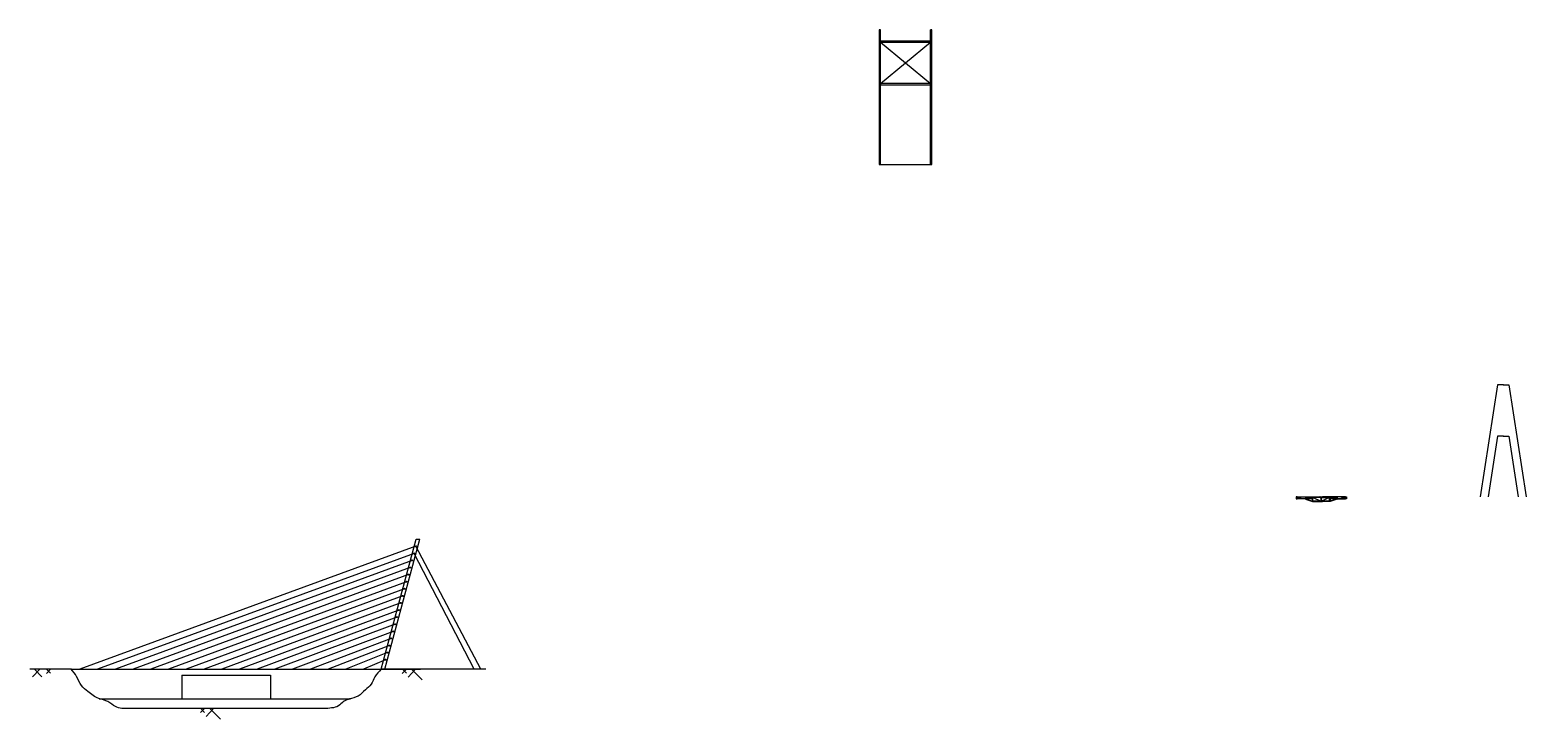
# Model space of a CAD drawing. Header units: feet. Extents: x 10 to 620286, y 10 to 604827.
# Drawn here: x 589899 to 620286, y 590826 to 604827 of the extents above; entities outside this region: 1.
import ezdxf

# ---------------------------------------------------------------- set-up
doc = ezdxf.new("R2010")
doc.units = ezdxf.units.FT
doc.header["$MEASUREMENT"] = 0
pattern_1 = [(45, (0, 0), (-0.088388347648, 0.088388347648), [])]
pattern_2 = [(45, (48, -1e-10), (-0.088388347648, 0.088388347648), [])]

msp = doc.modelspace()

# ---------------------------------------------------------------- hatches: boundary and pattern name
h = msp.add_hatch()
h.set_pattern_fill('ANSI31', color=256)
h.set_pattern_definition(pattern_1)
h.paths.add_polyline_path([(615952, 595326), (615947, 595326), (615947, 595261), (615952, 595261)])
h = msp.add_hatch()
h.set_pattern_fill('ANSI31', color=256)
h.set_pattern_definition(pattern_2)
h.paths.add_polyline_path([(616303, 595261), (616307, 595261), (616307, 595326), (616303, 595326)])
h = msp.add_hatch()
h.set_pattern_fill('ANSI31', color=256)
h.set_pattern_definition(pattern_1)
h.paths.add_polyline_path([(615971, 595250), (615971, 595244), (616122, 595244), (616122, 595250)])
h = msp.add_hatch()
h.set_pattern_fill('ANSI31', color=256)
h.set_pattern_definition(pattern_2)
h.paths.add_polyline_path([(616133, 595250), (616133, 595244), (616283, 595244), (616283, 595250)])

# ---------------------------------------------------------------- linework, layer by layer
for p, q in [((607172, 604827), (607148, 604827)), ((607148, 604827), (607148, 602091)), ((607172, 602091), (607172, 604827)), ((608192, 602091), (608192, 604827)), ((608216, 604827), (608192, 604827)), ((608216, 602091), (608216, 604827)), ((607172, 604609), (607172, 604585)), ((608192, 604599), (607172, 604599)), ((607172, 604599), (607172, 604575)), ((607172, 602091), (607172, 604587)), ((607172, 604575), (608192, 604575)), ((607172, 604575), (608192, 603735)), ((607172, 603736), (608192, 604575)), ((608192, 604598), (608192, 604610)), ((608192, 604598), (608192, 604610)), ((608192, 604587), (608192, 604599)), ((608192, 603735), (607172, 603736)), ((607172, 603736), (607172, 603712)), ((607172, 603712), (608192, 603712)), ((608192, 603723), (608192, 603735)), ((608192, 602091), (608192, 603723)), ((607148, 602091), (607172, 602091)), ((607172, 602091), (608192, 602091)), ((608192, 602091), (608216, 602091)), ((619705, 597618), (619357, 595338)), ((619825, 597618), (619705, 597618)), ((619818, 597618), (619938, 597618)), ((619938, 597618), (620286, 595338)), ((619705, 596571), (619517, 595338)), ((619825, 596571), (619705, 596571)), ((619818, 596571), (619938, 596571)), ((619938, 596571), (620126, 595338)), ((615635, 595338), (615617, 595338)), ((615617, 595338), (615617, 595302)), ((615635, 595338), (615617, 595338)), ((615617, 595302), (615635, 595302)), ((615635, 595338), (616103, 595338)), ((615635, 595338), (615803, 595338)), ((615635, 595338), (615693, 595338)), ((615635, 595338), (615659, 595338)), ((615803, 595291), (615635, 595302)), ((615947, 595302), (615635, 595302)), ((615659, 595338), (616091, 595338)), ((615803, 595338), (615803, 595291)), ((616103, 595326), (615803, 595326)), ((615803, 595298), (615947, 595252)), ((615803, 595291), (615947, 595244)), ((615947, 595244), (615947, 595338)), ((615958, 595326), (616122, 595255)), ((615958, 595261), (615958, 595326)), ((616091, 595326), (616091, 595338)), ((616103, 595338), (616095, 595338)), ((616103, 595338), (616103, 595338)), ((616103, 595338), (616115, 595338)), ((616103, 595326), (616115, 595326)), ((616115, 595338), (616139, 595338)), ((616115, 595338), (616115, 595326)), ((616115, 595326), (616139, 595326)), ((616115, 595326), (616139, 595326)), ((616122, 595244), (616122, 595326)), ((616127, 595326), (616127, 595244)), ((616127, 595326), (616127, 595244)), ((616297, 595326), (616133, 595255)), ((616133, 595244), (616133, 595326)), ((616139, 595338), (616151, 595338)), ((616139, 595326), (616139, 595338)), ((616139, 595326), (616151, 595326)), ((616619, 595338), (616151, 595338)), ((616151, 595338), (616160, 595338)), ((616151, 595338), (616151, 595338)), ((616151, 595326), (616451, 595326)), ((616163, 595326), (616163, 595338)), ((616595, 595338), (616163, 595338)), ((616297, 595261), (616297, 595326)), ((616307, 595244), (616307, 595338)), ((616619, 595302), (616307, 595302)), ((616451, 595298), (616307, 595252)), ((616451, 595291), (616307, 595244)), ((616619, 595338), (616451, 595338)), ((616451, 595338), (616451, 595291)), ((616451, 595291), (616619, 595302)), ((616619, 595338), (616562, 595338)), ((616571, 595338), (616589, 595338)), ((616619, 595338), (616595, 595338)), ((616619, 595338), (616637, 595338)), ((616637, 595302), (616619, 595302)), ((616637, 595338), (616637, 595302)), ((615947, 595244), (615947, 595261)), ((615947, 595261), (615958, 595261)), ((615947, 595244), (615947, 595245)), ((615947, 595244), (615971, 595244)), ((615958, 595261), (615971, 595255)), ((615971, 595244), (615971, 595255)), ((616091, 595244), (616103, 595244)), ((616103, 595244), (616103, 595244)), ((616103, 595244), (616115, 595244)), ((616103, 595244), (616151, 595244)), ((616151, 595244), (616151, 595244)), ((616163, 595244), (616151, 595244)), ((616297, 595261), (616283, 595255)), ((616283, 595244), (616283, 595255)), ((616307, 595244), (616283, 595244)), ((616307, 595261), (616297, 595261)), ((616307, 595244), (616307, 595261)), ((616307, 595244), (616307, 595245)), ((597035, 591840), (597744, 594483)), ((597107, 591840), (597816, 594483)), ((597744, 594483), (597816, 594483)), ((597740, 594337), (590915, 591840)), ((597702, 594193), (591275, 591840)), ((598919, 591840), (597702, 594193)), ((599054, 591840), (597740, 594337)), ((597663, 594049), (591635, 591840)), ((597625, 593905), (591995, 591840)), ((597586, 593761), (592355, 591840)), ((597547, 593617), (592715, 591840)), ((597509, 593473), (593075, 591840)), ((597470, 593329), (593435, 591840)), ((597432, 593185), (593795, 591840)), ((597393, 593041), (594155, 591840)), ((597354, 592897), (594515, 591840)), ((597316, 592753), (594875, 591840)), ((597277, 592609), (595235, 591840)), ((597239, 592465), (595595, 591840)), ((597200, 592321), (595955, 591840)), ((597162, 592177), (596315, 591840)), ((597123, 592033), (596675, 591840)), ((590735, 591840), (589899, 591840)), ((590101, 591840), (589950, 591688)), ((589991, 591840), (590144, 591686)), ((590317, 591840), (590233, 591755)), ((590239, 591840), (590317, 591761)), ((590735, 591840), (597035, 591840)), ((592985, 591720), (592985, 591240)), ((592985, 591720), (594785, 591720)), ((594785, 591720), (594785, 591240)), ((597035, 591840), (597833, 591841)), ((597547, 591839), (597463, 591754)), ((597469, 591839), (597547, 591760)), ((597728, 591839), (597579, 591676)), ((597650, 591839), (597869, 591624)), ((591309, 591240), (596409, 591240)), ((595911, 591042), (591905, 591042)), ((593448, 591042), (593364, 590957)), ((593370, 591042), (593448, 590963)), ((593629, 591042), (593480, 590879)), ((593551, 591042), (593770, 590826)), ((10, 10), (6310, 10))]:
    msp.add_line(p, q)
for points in [[(615635, 595302), (615635, 595302), (615635, 595327), (615716, 595327), (615716, 595338)], [(616619, 595302), (616619, 595302), (616619, 595327), (616538, 595327), (616538, 595338)]]:
    msp.add_lwpolyline(points)
for points in [[(615947, 595326), (615947, 595261), (615952, 595261), (615952, 595326)], [(616307, 595326), (616307, 595261), (616303, 595261), (616303, 595326)], [(616122, 595255), (615971, 595255), (615971, 595250), (616122, 595250)], [(615971, 595244), (616122, 595244), (616122, 595250), (615971, 595250)], [(616133, 595255), (616283, 595255), (616283, 595250), (616133, 595250)], [(616283, 595244), (616133, 595244), (616133, 595250), (616283, 595250)]]:
    msp.add_lwpolyline(points, close=True)
for centre in [(597702, 594193), (597740, 594337), (597586, 593761), (597625, 593905), (597663, 594049), (597509, 593473), (597547, 593617), (597432, 593185), (597470, 593329), (597354, 592897), (597393, 593041), (597277, 592609), (597316, 592753), (597200, 592321), (597239, 592465), (597123, 592033), (597162, 592177)]:
    msp.add_circle(centre, 10.3)
msp.add_spline([(591905, 591042), (591635, 591079), (591484, 591181), (591298, 591244), (591075, 591384), (590945, 591508), (590848, 591689), (590735, 591840)], degree=3)
msp.add_open_spline([(599161, 591839), (597758, 591839), (597397, 591839), (597036, 591839), (596987, 591790), (596900, 591703), (596844, 591526), (596704, 591416), (596576, 591279), (596412, 591243), (596276, 591202), (596162, 591057), (596015, 591048), (595911, 591042)], degree=3, knots=[0, 0, 0, 0, 1, 1, 1, 239.334796, 428.287698, 624.943517, 849.393746, 1068.263972, 1197.028206, 1337.239885, 1677.520943, 1677.520943, 1677.520943, 1677.520943])
msp.add_point((590735, 591840))

doc.saveas('drawing.dxf')
